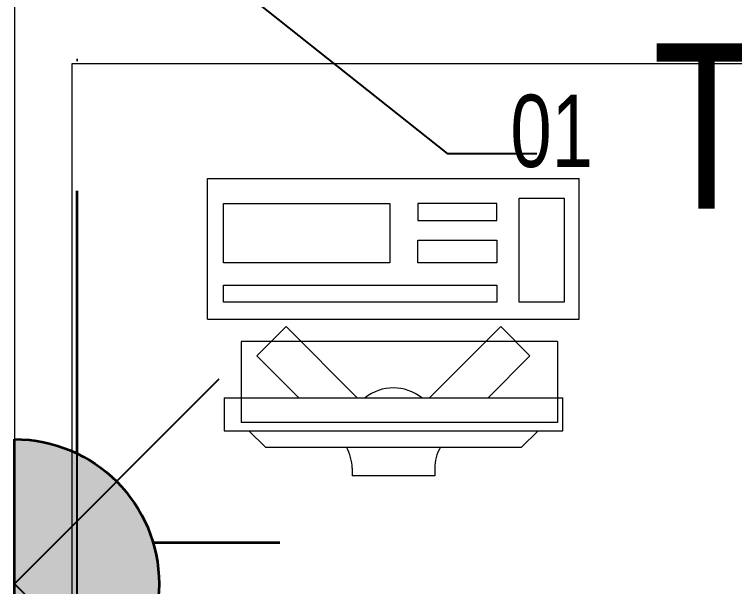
# Model space of a CAD drawing. Header units: inches. Extents: x -12418 to 57169, y -29325 to 19878.
# Drawn here: x 40997 to 41869, y -10124 to -9432 of the extents above; entities that cross this region are included whole.
import ezdxf
from ezdxf import colors
from ezdxf.entities.mleader import LeaderData, LeaderLine
from ezdxf.enums import TextEntityAlignment as Align
from ezdxf.math import Vec2, Vec3

# ---------------------------------------------------------------- set-up
doc = ezdxf.new("R2010")
doc.units = ezdxf.units.IN
doc.header["$LTSCALE"] = 25
doc.header["$MEASUREMENT"] = 0
doc.linetypes.add('DASHDOT', pattern=[25.4, 12.7, -6.35, 0, -6.35])
doc.layers.get('0').update_dxf_attribs({"color": 8})
doc.layers.get('Defpoints').update_dxf_attribs({"color": 8})
for name, color, linetype, lineweight in [('00-Ground Floor$0$72_EGR_EQP_TAG', 142, 'Continuous', 5), ('00-Ground Floor$0$LOADING', 253, 'Continuous', 5), ('00-Ground Floor$0$Walls', 251, 'Continuous', 5), ('E-LITE-CIRC @ 100', 6, 'Continuous', 25), ('E-LITE-CLNG-CNDT', 6, 'DASHDOT', 35), ('E-LITE-EXIT-NUMB', 6, 'Continuous', 25), ('E-POWR-CLNG-CNDT', 6, 'DASHDOT', 35), ('E-POWR-WALL @ 100', 4, 'Continuous', 35)]:
    doc.layers.add(name, color=color, linetype=linetype, lineweight=lineweight)
doc.styles.add('00-Ground Floor$0$X3G_ENTITY_257CFD', font='swisscl.ttf', dxfattribs={"height": 200})
doc.styles.add('DC_Simplex', font='SIMPLEX.shx', dxfattribs={"width": 0.7})

# ---------------------------------------------------------------- blocks, each defined once
blk = doc.blocks.new('00-Ground Floor$0$GF21043-P')
at = {"color": 0}
for p, q in [((0.8, 0), (0.8, 0.75)), ((-0.8, 0), (0.8, 0))]:
    blk.add_line(p, q, dxfattribs=at)
blk = doc.blocks.new('00-Ground Floor$0$ITCWLS1-P')
at = {"layer": '00-Ground Floor$0$LOADING'}
for p, q in [((-0.17, 0.45), (-0.17, 0)), ((-0.17, 0.45), (0, 0.45)), ((0, 0.45), (0, 0)), ((-0.26509, 0.43, 0), (-0.30509, 0.43, 0)), ((-0.30509, 0.43, 0), (-0.30509, 0.02, 0)), ((-0.26509, 0.43, 0), (-0.26509, 0.02, 0)), ((-0.14957, 0.43047), (-0.12914, 0.43047)), ((-0.12914, 0.43047), (-0.12914, 0.40893)), ((-0.197, 0.40939), (-0.295, 0.40939)), ((-0.295, 0.02639), (-0.295, 0.40939)), ((-0.197, 0.02639), (-0.197, 0.40939)), ((-0.32509, 0.38, 0), (-0.30509, 0.4, 0)), ((-0.32509, 0.38, 0), (-0.32509, 0.07, 0)), ((-0.35032, 0.275), (-0.35961, 0.275)), ((-0.35961, 0.175), (-0.35961, 0.275)), ((-0.35032, 0.175), (-0.35961, 0.175)), ((-0.32509, 0.07, 0), (-0.30509, 0.05, 0)), ((-0.197, 0.02639), (-0.295, 0.02639)), ((-0.30509, 0.02, 0), (-0.26509, 0.02, 0)), ((-0.17, 0), (0, 0))]:
    blk.add_line(p, q, dxfattribs=at)
at = {"layer": '00-Ground Floor$0$LOADING', "extrusion": (2.48281e-10, 3.18408e-10, -1)}
for p, q in [((-0.26509, 0.33952), (-0.21443, 0.39019)), ((-0.17907, 0.35483), (-0.21443, 0.39019)), ((-0.26509, 0.26881), (-0.17907, 0.35483))]:
    blk.add_line(p, q, dxfattribs=at)
at = {"layer": '00-Ground Floor$0$LOADING', "extrusion": (2.48281e-10, -3.18408e-10, -1)}
for p, q in [((-0.26509, 0.18119), (-0.17907, 0.09517)), ((-0.26509, 0.11048), (-0.21443, 0.05981)), ((-0.17907, 0.09517), (-0.21443, 0.05981))]:
    blk.add_line(p, q, dxfattribs=at)
at = {"layer": '00-Ground Floor$0$LOADING'}
for points in [[(-0.12914, 0.40893), (-0.12914, 0.09996), (-0.14957, 0.09996), (-0.14957, 0.43047)], [(-0.14957, 0.09997), (-0.14957, 0.09997), (-0.14957, 0.09997), (-0.14957, 0.09997), (-0.14957, 0.09997), (-0.14957, 0.09997), (-0.14957, 0.09997), (-0.14957, 0.09997), (-0.14957, 0.09997)], [(-0.14957, 0.09997), (-0.14957, 0.09997), (-0.14957, 0.09997), (-0.14957, 0.09997), (-0.14957, 0.09997), (-0.14957, 0.09997), (-0.14957, 0.09997), (-0.14957, 0.09997), (-0.14957, 0.09997), (-0.14957, 0.09997), (-0.14957, 0.09997), (-0.14957, 0.09997), (-0.14957, 0.09997), (-0.14957, 0.09997), (-0.14957, 0.09997), (-0.14957, 0.09997), (-0.14957, 0.09997), (-0.14957, 0.09997)], [(-0.14957, 0.09996), (-0.14957, 0.09996), (-0.14957, 0.09996), (-0.14957, 0.09996), (-0.14957, 0.09996), (-0.14957, 0.09996), (-0.14957, 0.09996), (-0.14957, 0.09996), (-0.14957, 0.09996), (-0.14957, 0.09996)], [(-0.14957, 0.09996), (-0.14957, 0.09996), (-0.14957, 0.09996), (-0.14957, 0.09996), (-0.14957, 0.09996), (-0.14957, 0.09996), (-0.14957, 0.09996)], [(-0.14957, 0.09997), (-0.14957, 0.09997), (-0.14957, 0.09997), (-0.14957, 0.09997), (-0.14957, 0.09997), (-0.14957, 0.09997), (-0.14957, 0.09997), (-0.14957, 0.09997), (-0.14957, 0.09997), (-0.14957, 0.09997)], [(-0.14957, 0.09997), (-0.14957, 0.09997), (-0.14957, 0.09997), (-0.14957, 0.09997), (-0.14957, 0.09997), (-0.14957, 0.09997), (-0.14957, 0.09997), (-0.14957, 0.09997), (-0.14957, 0.09997), (-0.14957, 0.09997), (-0.14957, 0.09997), (-0.14957, 0.09997), (-0.14957, 0.09997), (-0.14957, 0.09997), (-0.14957, 0.09997)], [(-0.14957, 0.09997), (-0.14957, 0.09997), (-0.14957, 0.09997), (-0.14957, 0.09997), (-0.14957, 0.09997), (-0.14957, 0.09997), (-0.14957, 0.09997), (-0.14957, 0.09997), (-0.14957, 0.09997), (-0.14957, 0.09997)], [(-0.14957, 0.09997), (-0.14957, 0.09997), (-0.14957, 0.09997), (-0.14957, 0.09997), (-0.14957, 0.09997), (-0.14957, 0.09997), (-0.14957, 0.09997), (-0.14957, 0.09997), (-0.14957, 0.09997), (-0.14957, 0.09997)], [(-0.14957, 0.09996), (-0.14957, 0.09996), (-0.14957, 0.09996), (-0.14957, 0.09996), (-0.14957, 0.09996), (-0.14957, 0.09996), (-0.14957, 0.09996), (-0.14957, 0.09996), (-0.14957, 0.09996), (-0.14957, 0.09996), (-0.14957, 0.09996), (-0.14957, 0.09996), (-0.14957, 0.09996), (-0.14957, 0.09996), (-0.14957, 0.09996), (-0.14957, 0.09996), (-0.14957, 0.09996), (-0.14957, 0.09996), (-0.14957, 0.09997), (-0.14957, 0.09997), (-0.14957, 0.09997), (-0.14957, 0.09997), (-0.14957, 0.09997), (-0.14957, 0.09997), (-0.14957, 0.09997), (-0.14957, 0.09997), (-0.14957, 0.09997), (-0.14957, 0.09997), (-0.14957, 0.09997), (-0.14957, 0.09997), (-0.14957, 0.09997), (-0.14957, 0.09997), (-0.14956, 0.09997), (-0.14956, 0.09997), (-0.14956, 0.09997), (-0.14956, 0.09996), (-0.14956, 0.09996), (-0.14956, 0.09996), (-0.14956, 0.09996), (-0.14956, 0.09996), (-0.14956, 0.09996), (-0.14956, 0.09996), (-0.14956, 0.09996), (-0.14956, 0.09996), (-0.14956, 0.09996), (-0.14956, 0.09996), (-0.14956, 0.09996), (-0.14956, 0.09996), (-0.14957, 0.09996), (-0.14957, 0.09996), (-0.14957, 0.09996), (-0.14957, 0.09996), (-0.14957, 0.09996), (-0.14957, 0.09996)], [(-0.14957, 0.09996), (-0.14957, 0.09996), (-0.14957, 0.09996), (-0.14957, 0.09996), (-0.14957, 0.09996), (-0.14957, 0.09996), (-0.14957, 0.09996), (-0.14957, 0.09996), (-0.14957, 0.09996), (-0.14957, 0.09996), (-0.14957, 0.09997), (-0.14957, 0.09997), (-0.14957, 0.09997), (-0.14957, 0.09996), (-0.14957, 0.09996), (-0.14957, 0.09996), (-0.14957, 0.09996), (-0.14957, 0.09996), (-0.14957, 0.09996), (-0.14957, 0.09997), (-0.14957, 0.09997), (-0.14957, 0.09997), (-0.14957, 0.09997), (-0.14957, 0.09997), (-0.14957, 0.09997), (-0.14957, 0.09997), (-0.14957, 0.09997), (-0.14957, 0.09997), (-0.14957, 0.09997), (-0.14957, 0.09997), (-0.14957, 0.09997), (-0.14957, 0.09997), (-0.14957, 0.09997), (-0.14957, 0.09997), (-0.14957, 0.09997), (-0.14957, 0.09997), (-0.14957, 0.09997), (-0.14957, 0.09997), (-0.14957, 0.09997), (-0.14957, 0.09997), (-0.14957, 0.09997), (-0.14957, 0.09997), (-0.14957, 0.09997), (-0.14957, 0.09997), (-0.14957, 0.09997), (-0.14957, 0.09997), (-0.14957, 0.09997), (-0.14957, 0.09997), (-0.14957, 0.09997), (-0.14957, 0.09997), (-0.14957, 0.09997), (-0.14957, 0.09997), (-0.14957, 0.09997), (-0.14957, 0.09997), (-0.14957, 0.09997), (-0.14957, 0.09997), (-0.14957, 0.09997), (-0.14957, 0.09997), (-0.14957, 0.09997), (-0.14957, 0.09997), (-0.14957, 0.09997), (-0.14957, 0.09997), (-0.14957, 0.09997), (-0.14957, 0.09997), (-0.14957, 0.09997), (-0.14957, 0.09997), (-0.14957, 0.09997), (-0.14957, 0.09997), (-0.14957, 0.09997), (-0.14957, 0.09997), (-0.14957, 0.09997), (-0.14957, 0.09997), (-0.14957, 0.09997), (-0.14957, 0.09997), (-0.14957, 0.09997), (-0.14957, 0.09997), (-0.14957, 0.09997), (-0.14957, 0.09997), (-0.14957, 0.09997), (-0.14957, 0.09997), (-0.14956, 0.09997), (-0.14957, 0.09997), (-0.14957, 0.09997), (-0.14957, 0.09997), (-0.14957, 0.09997), (-0.14956, 0.09997), (-0.14957, 0.09997), (-0.14957, 0.09997), (-0.14957, 0.09997), (-0.14957, 0.09997), (-0.14957, 0.09997), (-0.14957, 0.09997), (-0.14957, 0.09997), (-0.14957, 0.09997), (-0.14957, 0.09997), (-0.14957, 0.09997), (-0.14956, 0.09997), (-0.14957, 0.09996), (-0.14957, 0.09996), (-0.14957, 0.09996), (-0.14956, 0.09996), (-0.14957, 0.09996), (-0.14957, 0.09996), (-0.14957, 0.09996), (-0.14957, 0.09996), (-0.14957, 0.09996), (-0.14957, 0.09996), (-0.14957, 0.09996), (-0.14957, 0.09996), (-0.14957, 0.09996), (-0.14957, 0.09996)], [(-0.14957, 0.09996), (-0.14957, 0.09996), (-0.14957, 0.09996), (-0.14957, 0.09996), (-0.14957, 0.09996), (-0.14957, 0.09996), (-0.14957, 0.09996), (-0.14957, 0.09996)], [(-0.14957, 0.09996), (-0.14957, 0.09996), (-0.14957, 0.09996), (-0.14957, 0.09996), (-0.14957, 0.09996), (-0.14957, 0.09996), (-0.14957, 0.09996), (-0.14957, 0.09996), (-0.14957, 0.09996), (-0.14957, 0.09996), (-0.14957, 0.09996), (-0.14957, 0.09996), (-0.14957, 0.09996), (-0.14957, 0.09996), (-0.14957, 0.09996), (-0.14957, 0.09996), (-0.14957, 0.09996), (-0.14957, 0.09996), (-0.14957, 0.09996), (-0.14957, 0.09996), (-0.14957, 0.09996), (-0.14957, 0.09996), (-0.14957, 0.09996), (-0.14957, 0.09996), (-0.14957, 0.09996), (-0.14957, 0.09996), (-0.14957, 0.09996), (-0.14957, 0.09996), (-0.14957, 0.09996), (-0.14957, 0.09996), (-0.14957, 0.09996), (-0.14957, 0.09996), (-0.14957, 0.09996), (-0.14957, 0.09996), (-0.14957, 0.09996), (-0.14957, 0.09996), (-0.14957, 0.09996), (-0.14957, 0.09996), (-0.14957, 0.09996), (-0.14957, 0.09996), (-0.14957, 0.09996), (-0.14957, 0.09996), (-0.14957, 0.09996), (-0.14957, 0.09996), (-0.14957, 0.09996), (-0.14957, 0.09996), (-0.14957, 0.09996), (-0.14957, 0.09996), (-0.14956, 0.09996), (-0.14956, 0.09996), (-0.14956, 0.09996), (-0.14956, 0.09996), (-0.14957, 0.09996), (-0.14957, 0.09996), (-0.14957, 0.09996), (-0.14957, 0.09996), (-0.14957, 0.09996), (-0.14957, 0.09996), (-0.14956, 0.09996), (-0.14957, 0.09996), (-0.14957, 0.09996), (-0.14957, 0.09996), (-0.14957, 0.09996), (-0.14957, 0.09996), (-0.14957, 0.09996), (-0.14957, 0.09996), (-0.14957, 0.09996), (-0.14957, 0.09996), (-0.14957, 0.09996), (-0.14956, 0.09996), (-0.14956, 0.09996), (-0.14957, 0.09996), (-0.14957, 0.09996), (-0.14957, 0.09996), (-0.14957, 0.09996), (-0.14957, 0.09996), (-0.14957, 0.09996), (-0.14957, 0.09996), (-0.14957, 0.09996), (-0.14957, 0.09996), (-0.14957, 0.09996), (-0.14957, 0.09996), (-0.14957, 0.09996), (-0.14957, 0.09996), (-0.14957, 0.09996), (-0.14957, 0.09996), (-0.14957, 0.09996), (-0.14957, 0.09996), (-0.14957, 0.09996)], [(-0.14957, 0.09996), (-0.14957, 0.09996), (-0.14957, 0.09996), (-0.14957, 0.09996), (-0.14957, 0.09996), (-0.14957, 0.09996), (-0.14957, 0.09996), (-0.14957, 0.09996), (-0.14957, 0.09996), (-0.14957, 0.09996), (-0.14957, 0.09996), (-0.14957, 0.09996)], [(-0.14957, 0.09996), (-0.14957, 0.09996), (-0.14956, 0.09996), (-0.14956, 0.09996), (-0.14956, 0.09996), (-0.14956, 0.09996), (-0.14957, 0.09996)], [(-0.14957, 0.09996), (-0.14957, 0.09996), (-0.14957, 0.09996), (-0.14957, 0.09996), (-0.14957, 0.09996), (-0.14957, 0.09996), (-0.14957, 0.09996), (-0.14957, 0.09996), (-0.14957, 0.09996), (-0.14956, 0.09996), (-0.14956, 0.09996), (-0.14956, 0.09996), (-0.14956, 0.09996), (-0.14956, 0.09996), (-0.14956, 0.09996), (-0.14956, 0.09996), (-0.14957, 0.09996)]]:
    blk.add_lwpolyline(points, dxfattribs=at)
for points in [[(-0.1019, 0.43047), (-0.03039, 0.43047), (-0.03039, 0.22944), (-0.1019, 0.22944)], [(-0.1019, 0.19536), (-0.07466, 0.19536), (-0.07466, 0.09996), (-0.1019, 0.09996)], [(-0.03039, 0.19536), (-0.05082, 0.19536), (-0.05082, 0.09996), (-0.03039, 0.09996)], [(-0.14956, 0.09996), (-0.14956, 0.09996), (-0.14956, 0.09996), (-0.14956, 0.09996), (-0.14956, 0.09996), (-0.14956, 0.09996), (-0.14956, 0.09996), (-0.14956, 0.09996), (-0.14957, 0.09996), (-0.14957, 0.09996), (-0.14957, 0.09996), (-0.14957, 0.09996), (-0.14957, 0.09996), (-0.14957, 0.09996), (-0.14957, 0.09996), (-0.14957, 0.09996), (-0.14957, 0.09996), (-0.14957, 0.09996), (-0.14957, 0.09996), (-0.14957, 0.09996), (-0.14957, 0.09996), (-0.14957, 0.09996), (-0.14957, 0.09996), (-0.14957, 0.09996), (-0.14957, 0.09996), (-0.14957, 0.09996), (-0.14957, 0.09996), (-0.14957, 0.09996), (-0.14957, 0.09996), (-0.14957, 0.09996), (-0.14957, 0.09996), (-0.14957, 0.09996), (-0.14957, 0.09996), (-0.14957, 0.09996), (-0.14957, 0.09996), (-0.14957, 0.09996), (-0.14957, 0.09996), (-0.14957, 0.09996), (-0.14957, 0.09996), (-0.14957, 0.09996), (-0.14957, 0.09996), (-0.14957, 0.09996), (-0.14957, 0.09996), (-0.14957, 0.09996), (-0.14957, 0.09996), (-0.14957, 0.09996), (-0.14957, 0.09996), (-0.14957, 0.09996), (-0.14957, 0.09996), (-0.14957, 0.09996), (-0.14957, 0.09996), (-0.14957, 0.09996), (-0.14957, 0.09996), (-0.14957, 0.09996), (-0.14957, 0.09996), (-0.14957, 0.09996), (-0.14957, 0.09996), (-0.14956, 0.09996), (-0.14956, 0.09996), (-0.14956, 0.09996), (-0.14956, 0.09996), (-0.14956, 0.09996), (-0.14956, 0.09996), (-0.14956, 0.09996), (-0.14956, 0.09996), (-0.14956, 0.09996), (-0.14956, 0.09996), (-0.14956, 0.09996), (-0.14956, 0.09996), (-0.14956, 0.09996), (-0.14956, 0.09996), (-0.14956, 0.09996), (-0.14956, 0.09996), (-0.14956, 0.09996), (-0.14956, 0.09996), (-0.14956, 0.09996), (-0.14956, 0.09996), (-0.14956, 0.09996), (-0.14956, 0.09996), (-0.14956, 0.09996), (-0.14956, 0.09996), (-0.14956, 0.09996), (-0.14956, 0.09996), (-0.14956, 0.09996), (-0.14956, 0.09996), (-0.14956, 0.09996), (-0.14956, 0.09996), (-0.14956, 0.09996), (-0.14956, 0.09996), (-0.14957, 0.09996), (-0.14957, 0.09996), (-0.14957, 0.09996), (-0.14957, 0.09996), (-0.14957, 0.09996), (-0.14957, 0.09996), (-0.14957, 0.09996), (-0.14957, 0.09996), (-0.14957, 0.09996), (-0.14957, 0.09996), (-0.14957, 0.09996), (-0.14957, 0.09996), (-0.14957, 0.09996), (-0.14957, 0.09996), (-0.14957, 0.09996), (-0.14957, 0.09996), (-0.14957, 0.09996), (-0.14957, 0.09996), (-0.14957, 0.09996), (-0.14957, 0.09996), (-0.14957, 0.09996), (-0.14957, 0.09996), (-0.14957, 0.09996), (-0.14957, 0.09996), (-0.14957, 0.09996), (-0.14957, 0.09996), (-0.14957, 0.09996), (-0.14957, 0.09996), (-0.14957, 0.09996), (-0.14957, 0.09996), (-0.14957, 0.09996), (-0.14957, 0.09996), (-0.14957, 0.09996), (-0.14957, 0.09996), (-0.14957, 0.09996), (-0.14957, 0.09996), (-0.14957, 0.09996), (-0.14957, 0.09996), (-0.14957, 0.09996), (-0.14957, 0.09996), (-0.14957, 0.09996), (-0.14957, 0.09996), (-0.14957, 0.09996), (-0.14957, 0.09996), (-0.14957, 0.09996), (-0.14957, 0.09996), (-0.14957, 0.09996), (-0.14957, 0.09996), (-0.14957, 0.09996), (-0.14957, 0.09996), (-0.14957, 0.09996), (-0.14957, 0.09996), (-0.14957, 0.09996), (-0.14957, 0.09996), (-0.14957, 0.09996), (-0.14957, 0.09996), (-0.14957, 0.09996), (-0.14957, 0.09996), (-0.14957, 0.09996), (-0.14957, 0.09996), (-0.14957, 0.09996), (-0.14957, 0.09996), (-0.14957, 0.09996), (-0.14957, 0.09996), (-0.14957, 0.09996), (-0.14956, 0.09996), (-0.14956, 0.09996), (-0.14956, 0.09996), (-0.14956, 0.09996), (-0.14956, 0.09996), (-0.14956, 0.09996), (-0.14956, 0.09996), (-0.14956, 0.09996), (-0.14956, 0.09996), (-0.14956, 0.09996), (-0.14956, 0.09996), (-0.14956, 0.09996), (-0.14956, 0.09996), (-0.14956, 0.09996), (-0.14956, 0.09996), (-0.14956, 0.09996), (-0.14956, 0.09996), (-0.14956, 0.09996), (-0.14956, 0.09996), (-0.14956, 0.09996), (-0.14956, 0.09996), (-0.14956, 0.09996), (-0.14956, 0.09996), (-0.14956, 0.09996), (-0.14956, 0.09996), (-0.14956, 0.09996), (-0.14956, 0.09996), (-0.14956, 0.09996), (-0.14956, 0.09996), (-0.14956, 0.09996), (-0.14956, 0.09996), (-0.14956, 0.09996), (-0.14956, 0.09996), (-0.14956, 0.09996), (-0.14956, 0.09996), (-0.14956, 0.09996), (-0.14956, 0.09996), (-0.14956, 0.09996), (-0.14956, 0.09996), (-0.14956, 0.09996), (-0.14956, 0.09996), (-0.14956, 0.09996), (-0.14956, 0.09996), (-0.14956, 0.09996), (-0.14956, 0.09996), (-0.14956, 0.09996), (-0.14956, 0.09996), (-0.14957, 0.09996), (-0.14957, 0.09996), (-0.14957, 0.09996), (-0.14957, 0.09996), (-0.14957, 0.09996), (-0.14957, 0.09996), (-0.14957, 0.09996), (-0.14957, 0.09996), (-0.14957, 0.09996), (-0.14957, 0.09996), (-0.14957, 0.09996), (-0.14957, 0.09996), (-0.14957, 0.09996), (-0.14957, 0.09996), (-0.14957, 0.09996), (-0.14957, 0.09996), (-0.14957, 0.09996), (-0.14957, 0.09996), (-0.14957, 0.09996), (-0.14957, 0.09996), (-0.14957, 0.09996), (-0.14957, 0.09996), (-0.14957, 0.09996), (-0.14957, 0.09996), (-0.14957, 0.09996), (-0.14957, 0.09996), (-0.14957, 0.09996), (-0.14957, 0.09996), (-0.14957, 0.09996), (-0.14957, 0.09996), (-0.14957, 0.09996), (-0.14957, 0.09996), (-0.14957, 0.09996), (-0.14957, 0.09996), (-0.14956, 0.09996), (-0.14956, 0.09996), (-0.14956, 0.09996), (-0.14956, 0.09996), (-0.14956, 0.09996), (-0.14956, 0.09996), (-0.14956, 0.09996), (-0.14956, 0.09996), (-0.14956, 0.09996), (-0.14956, 0.09996), (-0.14956, 0.09996), (-0.14956, 0.09996), (-0.14956, 0.09996), (-0.14956, 0.09996), (-0.14956, 0.09996), (-0.14956, 0.09996), (-0.14956, 0.09996), (-0.14956, 0.09996), (-0.14956, 0.09996), (-0.14956, 0.09996), (-0.14956, 0.09996), (-0.14956, 0.09996), (-0.14956, 0.09996), (-0.14956, 0.09996), (-0.14956, 0.09996), (-0.14956, 0.09996), (-0.14956, 0.09996), (-0.14956, 0.09996), (-0.14956, 0.09996), (-0.14956, 0.09996), (-0.14956, 0.09996), (-0.14956, 0.09996), (-0.14956, 0.09996), (-0.14956, 0.09996), (-0.14956, 0.09996), (-0.14956, 0.09996), (-0.14956, 0.09996), (-0.14956, 0.09996), (-0.14956, 0.09996), (-0.14956, 0.09996), (-0.14956, 0.09996), (-0.14956, 0.09996)], [(-0.14957, 0.09996), (-0.14957, 0.09996), (-0.14957, 0.09996), (-0.14957, 0.09996), (-0.14957, 0.09996), (-0.14957, 0.09996), (-0.14957, 0.09996), (-0.14957, 0.09996), (-0.14957, 0.09996), (-0.14957, 0.09996), (-0.14957, 0.09996), (-0.14957, 0.09996), (-0.14957, 0.09996), (-0.14957, 0.09996), (-0.14957, 0.09996), (-0.14957, 0.09996), (-0.14957, 0.09996), (-0.14957, 0.09996), (-0.14957, 0.09996), (-0.14957, 0.09996), (-0.14957, 0.09996), (-0.14957, 0.09996), (-0.14957, 0.09996), (-0.14957, 0.09996), (-0.14957, 0.09996), (-0.14957, 0.09996), (-0.14957, 0.09996), (-0.14957, 0.09996), (-0.14957, 0.09996), (-0.14957, 0.09996), (-0.14957, 0.09996), (-0.14957, 0.09996), (-0.14957, 0.09996), (-0.14957, 0.09996), (-0.14957, 0.09996), (-0.14957, 0.09996), (-0.14957, 0.09996), (-0.14957, 0.09996), (-0.14957, 0.09996), (-0.14957, 0.09996), (-0.14957, 0.09996), (-0.14957, 0.09996), (-0.14957, 0.09996), (-0.14957, 0.09996), (-0.14957, 0.09996), (-0.14957, 0.09996), (-0.14957, 0.09996), (-0.14957, 0.09996), (-0.14957, 0.09996), (-0.14957, 0.09996), (-0.14957, 0.09996), (-0.14957, 0.09996), (-0.14957, 0.09996), (-0.14957, 0.09996), (-0.14957, 0.09996), (-0.14957, 0.09996), (-0.14957, 0.09996), (-0.14957, 0.09996), (-0.14957, 0.09996), (-0.14957, 0.09996), (-0.14957, 0.09996), (-0.14957, 0.09996), (-0.14957, 0.09996), (-0.14957, 0.09996), (-0.14957, 0.09996), (-0.14957, 0.09996), (-0.14957, 0.09996), (-0.14957, 0.09996), (-0.14957, 0.09996), (-0.14957, 0.09996), (-0.14957, 0.09996), (-0.14957, 0.09996), (-0.14957, 0.09996), (-0.14957, 0.09996), (-0.14957, 0.09996), (-0.14957, 0.09996), (-0.14957, 0.09996), (-0.14957, 0.09996), (-0.14957, 0.09996), (-0.14957, 0.09996), (-0.14957, 0.09996), (-0.14957, 0.09996), (-0.14957, 0.09996), (-0.14957, 0.09996), (-0.14957, 0.09996), (-0.14957, 0.09996), (-0.14957, 0.09996), (-0.14957, 0.09996), (-0.14957, 0.09996), (-0.14957, 0.09996), (-0.14957, 0.09996), (-0.14957, 0.09996), (-0.14957, 0.09996), (-0.14957, 0.09996), (-0.14957, 0.09996), (-0.14957, 0.09996), (-0.14957, 0.09996), (-0.14957, 0.09996), (-0.14957, 0.09996), (-0.14957, 0.09996), (-0.14957, 0.09996), (-0.14957, 0.09996), (-0.14957, 0.09996), (-0.14957, 0.09996), (-0.14957, 0.09996), (-0.14957, 0.09996), (-0.14957, 0.09996), (-0.14957, 0.09996), (-0.14957, 0.09996), (-0.14957, 0.09996), (-0.14957, 0.09996), (-0.14957, 0.09996), (-0.14957, 0.09996), (-0.14957, 0.09996), (-0.14957, 0.09996), (-0.14957, 0.09996), (-0.14957, 0.09996), (-0.14957, 0.09996), (-0.14957, 0.09996), (-0.14957, 0.09996), (-0.14957, 0.09996), (-0.14957, 0.09996), (-0.14957, 0.09996), (-0.14957, 0.09996), (-0.14957, 0.09996), (-0.14957, 0.09996), (-0.14957, 0.09996), (-0.14957, 0.09996), (-0.14957, 0.09996), (-0.14957, 0.09996), (-0.14957, 0.09996), (-0.14957, 0.09996), (-0.14957, 0.09996), (-0.14957, 0.09996), (-0.14957, 0.09996), (-0.14957, 0.09996), (-0.14957, 0.09996), (-0.14957, 0.09996), (-0.14957, 0.09996), (-0.14957, 0.09996), (-0.14957, 0.09996), (-0.14957, 0.09996), (-0.14957, 0.09996), (-0.14957, 0.09996), (-0.14957, 0.09996), (-0.14957, 0.09996), (-0.14957, 0.09996), (-0.14957, 0.09996), (-0.14957, 0.09996), (-0.14957, 0.09996), (-0.14957, 0.09996), (-0.14957, 0.09996), (-0.14957, 0.09996), (-0.14957, 0.09996), (-0.14957, 0.09996), (-0.14957, 0.09996), (-0.14957, 0.09996), (-0.14957, 0.09996), (-0.14957, 0.09996), (-0.14957, 0.09996), (-0.14957, 0.09996), (-0.14957, 0.09996), (-0.14957, 0.09996), (-0.14957, 0.09996), (-0.14957, 0.09996), (-0.14957, 0.09996), (-0.14957, 0.09996), (-0.14957, 0.09996), (-0.14957, 0.09996), (-0.14957, 0.09996), (-0.14957, 0.09996), (-0.14957, 0.09996), (-0.14957, 0.09996), (-0.14957, 0.09996), (-0.14957, 0.09996), (-0.14957, 0.09996), (-0.14957, 0.09996), (-0.14957, 0.09996), (-0.14957, 0.09996), (-0.14957, 0.09996), (-0.14957, 0.09996), (-0.14957, 0.09996), (-0.14957, 0.09996), (-0.14957, 0.09996), (-0.14957, 0.09996), (-0.14957, 0.09996), (-0.14957, 0.09996), (-0.14957, 0.09996), (-0.14957, 0.09996), (-0.14957, 0.09996), (-0.14957, 0.09996), (-0.14957, 0.09996), (-0.14957, 0.09996), (-0.14957, 0.09996), (-0.14957, 0.09996), (-0.14957, 0.09996), (-0.14957, 0.09996), (-0.14957, 0.09996), (-0.14957, 0.09996), (-0.14957, 0.09996), (-0.14957, 0.09996), (-0.14957, 0.09996), (-0.14957, 0.09996), (-0.14957, 0.09996), (-0.14957, 0.09996), (-0.14957, 0.09996), (-0.14957, 0.09996), (-0.14957, 0.09996), (-0.14957, 0.09996), (-0.14957, 0.09996), (-0.14957, 0.09996), (-0.14957, 0.09996), (-0.14957, 0.09996), (-0.14957, 0.09996)], [(-0.14957, 0.09996), (-0.14957, 0.09996), (-0.14957, 0.09996), (-0.14957, 0.09996), (-0.14957, 0.09996), (-0.14957, 0.09996), (-0.14957, 0.09996), (-0.14957, 0.09996), (-0.14957, 0.09996), (-0.14957, 0.09996), (-0.14957, 0.09996), (-0.14957, 0.09996), (-0.14957, 0.09996), (-0.14957, 0.09996), (-0.14957, 0.09996), (-0.14957, 0.09996), (-0.14957, 0.09996), (-0.14957, 0.09996), (-0.14957, 0.09996), (-0.14957, 0.09996), (-0.14957, 0.09996), (-0.14957, 0.09996), (-0.14957, 0.09996), (-0.14957, 0.09996), (-0.14957, 0.09996), (-0.14957, 0.09996), (-0.14957, 0.09996), (-0.14957, 0.09996), (-0.14957, 0.09996), (-0.14957, 0.09996), (-0.14957, 0.09996), (-0.14957, 0.09996), (-0.14957, 0.09996), (-0.14957, 0.09996), (-0.14957, 0.09996), (-0.14957, 0.09996), (-0.14957, 0.09996), (-0.14957, 0.09996), (-0.14957, 0.09996), (-0.14957, 0.09996), (-0.14957, 0.09996), (-0.14957, 0.09996), (-0.14957, 0.09996), (-0.14957, 0.09996), (-0.14957, 0.09996), (-0.14957, 0.09996), (-0.14957, 0.09996), (-0.14957, 0.09996), (-0.14957, 0.09996), (-0.14957, 0.09996), (-0.14957, 0.09996), (-0.14957, 0.09996), (-0.14957, 0.09996), (-0.14957, 0.09996), (-0.14957, 0.09996), (-0.14957, 0.09996), (-0.14957, 0.09996), (-0.14957, 0.09996), (-0.14957, 0.09996), (-0.14957, 0.09996), (-0.14957, 0.09996), (-0.14957, 0.09996), (-0.14957, 0.09996), (-0.14957, 0.09996), (-0.14957, 0.09996), (-0.14957, 0.09996), (-0.14957, 0.09996), (-0.14957, 0.09996), (-0.14957, 0.09996), (-0.14957, 0.09996), (-0.14957, 0.09996), (-0.14957, 0.09996), (-0.14957, 0.09996), (-0.14957, 0.09996), (-0.14957, 0.09996), (-0.14957, 0.09996), (-0.14957, 0.09996), (-0.14957, 0.09996), (-0.14957, 0.09996), (-0.14957, 0.09996), (-0.14957, 0.09996), (-0.14957, 0.09996), (-0.14957, 0.09996), (-0.14957, 0.09996), (-0.14957, 0.09996), (-0.14957, 0.09996), (-0.14957, 0.09996), (-0.14957, 0.09996), (-0.14957, 0.09996), (-0.14957, 0.09996), (-0.14957, 0.09996), (-0.14957, 0.09996), (-0.14957, 0.09996), (-0.14957, 0.09996), (-0.14957, 0.09996), (-0.14957, 0.09996), (-0.14957, 0.09996), (-0.14957, 0.09996), (-0.14957, 0.09996), (-0.14957, 0.09996), (-0.14957, 0.09996), (-0.14957, 0.09996), (-0.14957, 0.09996), (-0.14957, 0.09996), (-0.14957, 0.09996), (-0.14957, 0.09996), (-0.14957, 0.09996), (-0.14957, 0.09996), (-0.14957, 0.09996), (-0.14957, 0.09996), (-0.14957, 0.09996), (-0.14957, 0.09996), (-0.14957, 0.09996), (-0.14957, 0.09996), (-0.14957, 0.09996), (-0.14957, 0.09996), (-0.14957, 0.09996), (-0.14957, 0.09996), (-0.14957, 0.09996), (-0.14957, 0.09996), (-0.14957, 0.09996), (-0.14957, 0.09996), (-0.14957, 0.09996), (-0.14957, 0.09996), (-0.14957, 0.09996), (-0.14957, 0.09996), (-0.14957, 0.09996), (-0.14957, 0.09996), (-0.14957, 0.09996), (-0.14957, 0.09996), (-0.14957, 0.09996), (-0.14957, 0.09996), (-0.14957, 0.09996), (-0.14957, 0.09996), (-0.14957, 0.09996), (-0.14957, 0.09996), (-0.14957, 0.09996), (-0.14957, 0.09996), (-0.14957, 0.09996), (-0.14957, 0.09996), (-0.14957, 0.09996), (-0.14957, 0.09996), (-0.14957, 0.09996), (-0.14957, 0.09996), (-0.14957, 0.09996), (-0.14957, 0.09996), (-0.14957, 0.09996), (-0.14957, 0.09996), (-0.14957, 0.09996), (-0.14957, 0.09996), (-0.14957, 0.09996), (-0.14957, 0.09996), (-0.14957, 0.09996), (-0.14957, 0.09996), (-0.14957, 0.09996), (-0.14957, 0.09996), (-0.14957, 0.09996), (-0.14957, 0.09996), (-0.14957, 0.09996), (-0.14957, 0.09996), (-0.14957, 0.09996), (-0.14957, 0.09996), (-0.14957, 0.09996), (-0.14957, 0.09996), (-0.14957, 0.09996), (-0.14957, 0.09996), (-0.14957, 0.09996), (-0.14957, 0.09996), (-0.14957, 0.09996), (-0.14957, 0.09996), (-0.14957, 0.09996), (-0.14957, 0.09996), (-0.14957, 0.09996), (-0.14957, 0.09996), (-0.14957, 0.09996), (-0.14957, 0.09996), (-0.14957, 0.09996), (-0.14957, 0.09996), (-0.14957, 0.09996), (-0.14957, 0.09996), (-0.14957, 0.09996), (-0.14957, 0.09996), (-0.14957, 0.09996), (-0.14957, 0.09996), (-0.14957, 0.09996), (-0.14957, 0.09996), (-0.14957, 0.09996), (-0.14957, 0.09996), (-0.14957, 0.09996), (-0.14957, 0.09996), (-0.14957, 0.09996), (-0.14957, 0.09996), (-0.14957, 0.09996), (-0.14957, 0.09996), (-0.14957, 0.09996), (-0.14957, 0.09996), (-0.14957, 0.09996), (-0.14957, 0.09996), (-0.14957, 0.09996), (-0.14957, 0.09996), (-0.14957, 0.09996), (-0.14957, 0.09996), (-0.14957, 0.09996), (-0.14957, 0.09996), (-0.14957, 0.09996), (-0.14957, 0.09996), (-0.14957, 0.09996), (-0.14957, 0.09996), (-0.14957, 0.09996), (-0.14957, 0.09996), (-0.14957, 0.09996), (-0.14957, 0.09996), (-0.14957, 0.09996), (-0.14957, 0.09996), (-0.14957, 0.09996), (-0.14957, 0.09996), (-0.14957, 0.09996), (-0.14957, 0.09996), (-0.14957, 0.09996)], [(-0.14957, 0.0727), (-0.02358, 0.0727), (-0.02358, 0.01818), (-0.14957, 0.01818)]]:
    blk.add_lwpolyline(points, close=True, dxfattribs=at)
for centre, radius, start, end in [((-0.35032, 0.325), 0.05, 270, 300.30934), ((-0.3089, 0.225), 0.05564, 321.94311, 38.05689), ((-0.35032, 0.125), 0.05, 59.69066, 90)]:
    blk.add_arc(centre, radius, start, end, dxfattribs=at)
blk = doc.blocks.new('00-Ground Floor')
at = {"layer": '00-Ground Floor$0$Walls'}
blk.add_line((40997.13, -8847.43, 0), (40997.13, -12867.43, 0), dxfattribs=at)
at = {"layer": '00-Ground Floor$0$LOADING', "extrusion": (2.24019e-05, 2.3432e-18, 1), "xscale": 1000, "yscale": 1000, "zscale": 1000, "rotation": 180}
blk.add_blockref('00-Ground Floor$0$GF21043-P', (41866.6, -9491.72, 0.92), dxfattribs=at)
at = {"layer": '00-Ground Floor$0$LOADING', "extrusion": (-1.94018e-16, 8.01373e-06, 1), "xscale": 1000.000000000009, "yscale": 1000.000000000009, "zscale": 1000.000000000009, "rotation": 90.0000000064647}
blk.add_blockref('00-Ground Floor$0$ITCWLS1-P', (41680.77, -9630.27, -0.09), dxfattribs=at)
at = {"layer": '00-Ground Floor$0$72_EGR_EQP_TAG', "insert": (41647.26, -9528.93, -0.01), "char_height": 87.473, "attachment_point": 2, "style": '00-Ground Floor$0$X3G_ENTITY_257CFD'}
blk.add_mtext('01', dxfattribs=at)
blk = doc.blocks.new('*U13')
h = blk.add_hatch(color=253)
edge = h.paths.add_edge_path()
edge.add_line((1.75, 0), (-1.75, 0))
edge.add_arc((0, 0), 1.75, 0, 180, ccw=False)
for p, q in [((-0.5, 1.6771), (-0.5, 3.2113)), ((0.5, 1.6771), (0.5, 3.2113))]:
    blk.add_line(p, q)
blk.add_lwpolyline([(1.75, 0, 1), (-1.75, 0)], format="xyb", close=True)
at = {"layer": 'Defpoints'}
for p, q in [((-2.4749, 2.4749), (0, 0)), ((2.4749, 2.4749), (0, 0)), ((-2.4749, 0.7582), (2.4749, 0.7582))]:
    blk.add_line(p, q, dxfattribs=at)
at = {"layer": 'E-LITE-EXIT-NUMB', "style": 'DC_Simplex', "width": 0.7, "flags": 8}
blk.add_attdef('TYPE', text='', height=2, rotation=360, dxfattribs=at).set_placement((-2.682, 5.2383), align=Align.RIGHT)
blk.add_attdef('CIRCUIT', (2.682, 5.2383), '', height=2, rotation=360, dxfattribs=at)
blk = doc.blocks.new('ARR0W')
at = {"color": 45}
blk.add_ellipse((0, 0), major_axis=(0.4, 0), ratio=0.4, dxfattribs=at)
at = {"color": 45, "ltscale": 0.5}
blk.add_solid([(-1.4, 0.1667), (-0.4, 0), (-1.4, -0.1667)], dxfattribs=at)

msp = doc.modelspace()

# ---------------------------------------------------------------- linework, layer by layer
at = {"layer": 'E-POWR-CLNG-CNDT', "elevation": 0}
msp.add_lwpolyline([(41072.94, -9962.86), (41072.94, -7147.43)], dxfattribs=at)

# ---------------------------------------------------------------- block references
at = {"layer": 'E-LITE-CLNG-CNDT'}
msp.add_blockref('00-Ground Floor', (0, 0), dxfattribs=at)
at = {"layer": 'E-POWR-WALL @ 100', "xscale": -100, "yscale": 100, "zscale": 100, "rotation": 270}
msp.add_blockref('*U13', (40997.13, -10120.59, 0), dxfattribs=at)

# ---------------------------------------------------------------- leaders
at = {"layer": 'E-LITE-CIRC @ 100'}
ml = msp.add_multileader_mtext('Standard', dxfattribs=at)
ml.set_content('{\\Fdc_el_romans|c0;\\W0.8;TO\\Fromans|c0; \\Fsimplex|c0;UPP-GF/S16}', color=256, style='DC_Simplex')
ml.set_leader_properties()
ml.set_arrow_properties(name='ARR0W')
ml.build(insert=Vec2(0, 0))
ml.multileader.update_dxf_attribs({"dogleg_length": 200, "arrow_head_size": 140, "scale": 100})
ctx = ml.context
ctx.base_point, ctx.scale, ctx.char_height, ctx.arrow_head_size, ctx.landing_gap_size, ctx.plane_origin, ctx.plane_x_axis, ctx.plane_y_axis = Vec3(41629.49, -9600, 0), 100, 200, 140, 140, Vec3(54124.73, -14751.62, 0), Vec3(1, 0.000001, 0), Vec3(-0.000001, 1, 0)
notes = []
notes.append((ctx, [(0, (1, 1, 0), (41520.7, -9600, 0), (1, 0.000001, 0), 108.79, [(0, [(41072.94, -9244.51, 0)], 0, [])])]))
ctx.mtext.insert, ctx.mtext.text_direction, ctx.mtext.rotation, ctx.mtext.flow_direction = Vec3(41769.49, -9466.67, 0), Vec3(1, 0.000001, 0), 0.000001, 5
for ctx, leaders in notes:
    for number, flags, end, landing, length, lines in leaders:
        leader = LeaderData()
        leader.index, (leader.has_last_leader_line, leader.has_dogleg_vector, leader.attachment_direction) = number, flags
        leader.last_leader_point, leader.dogleg_vector, leader.dogleg_length = Vec3(end), Vec3(landing), length
        for number, points, colour, breaks in lines:
            line = LeaderLine()
            line.index, line.vertices, line.color, line.breaks = number, Vec3.list(points), colors.encode_raw_color(colour), breaks
            leader.lines.append(line)
        ctx.leaders.append(leader)

doc.saveas('drawing.dxf')
